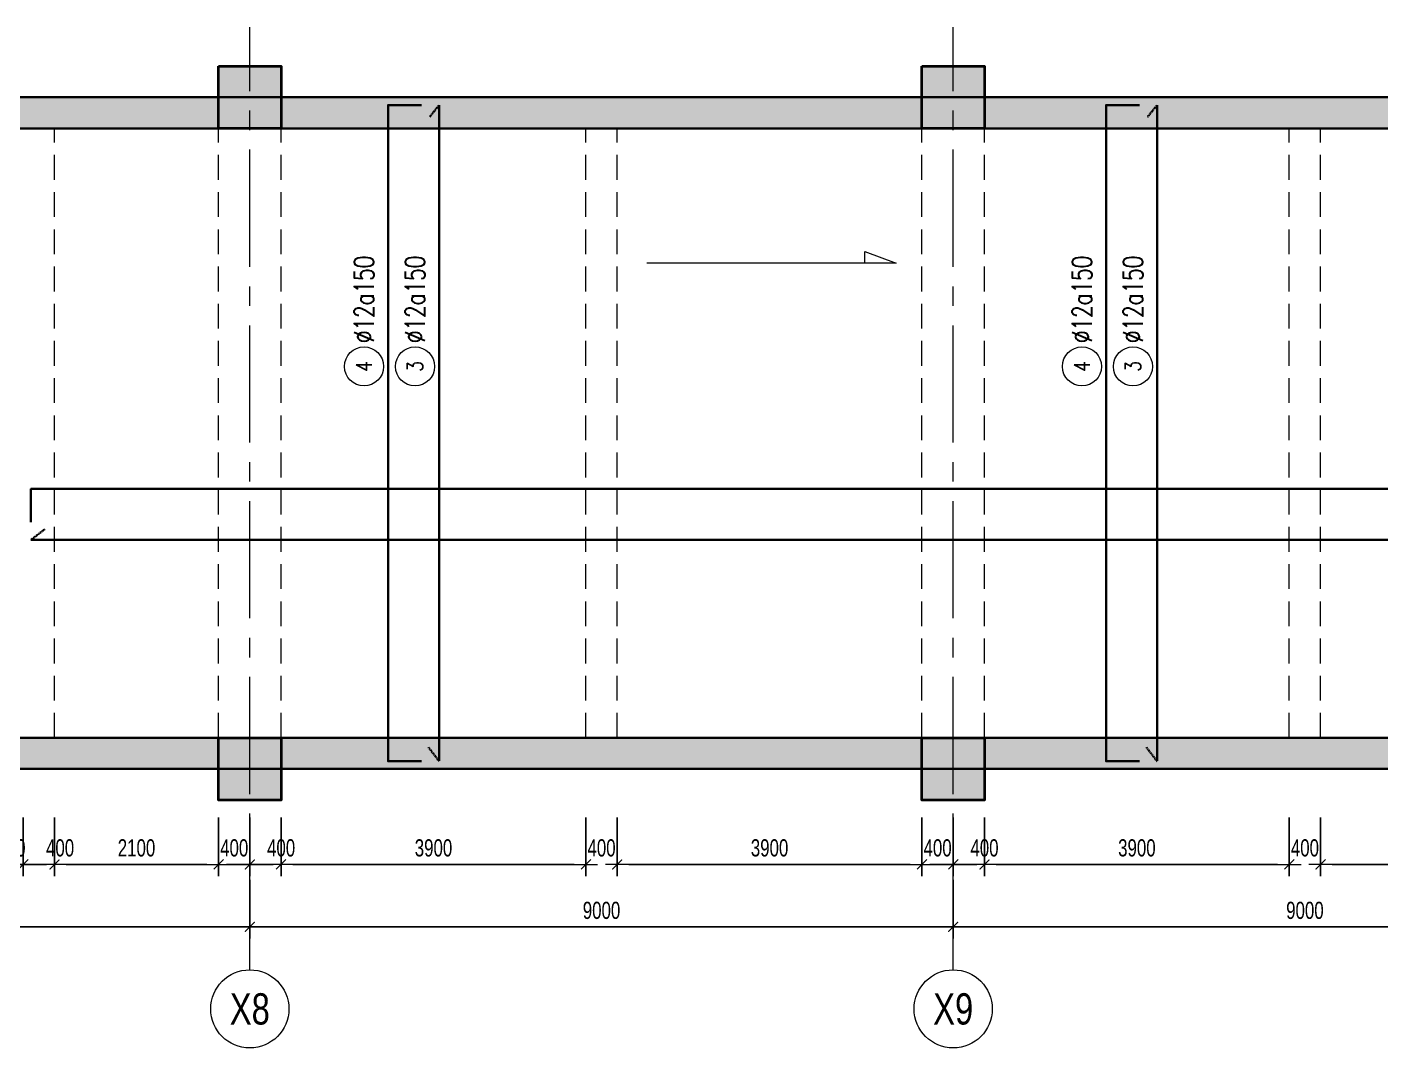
# Model space of a CAD drawing. Header units: millimetres. Extents: x -172050 to 1089997, y 452920 to 1051687.
# Drawn here: x 256976 to 274298, y 483161 to 496231 of the extents above; entities that cross this region are included whole.
import ezdxf
from ezdxf.enums import TextEntityAlignment as Align

# ---------------------------------------------------------------- set-up
doc = ezdxf.new("R2010")
doc.units = ezdxf.units.MM
doc.header["$MEASUREMENT"] = 0
for name, pattern in [('_DASH', [0.6, 0.4, -0.2]), ('CENTER2', [1.125, 0.75, -0.125, 0.125, -0.125]), ('HIDDEN2', [4.7625, 3.175, -1.5875]), ('POD_Grid$0$CENTER2', [1.125, 0.75, -0.125, 0.125, -0.125])]:
    doc.linetypes.add(name, pattern=pattern)
doc.layers.get('Defpoints').update_dxf_attribs({"color": 151, "lineweight": 9})
for name, color, linetype, lineweight in [('kata_thep - H', 4, 'Continuous', 35), ('NDC_S_ANNO', 7, 'Continuous', 20), ('NDC_S_AXIS', 5, 'CENTER2', 13), ('NDC_S_BEAM', 3, 'HIDDEN2', 20), ('NDC_S_DIM', 1, 'Continuous', 15), ('NDC_S_HATCH MATERIAL', 8, 'Continuous', 13), ('NDC_S_SYMBOL', 1, 'Continuous', 15), ('NDC_S_TEXT SYMBOL', 7, 'Continuous', 20), ('NDC_S_VN TEXT', 7, 'Continuous', 20), ('PD_B1F_Col$0$NDC_S-COLUMN', 4, 'Continuous', 40), ('PD_B1F_Col$0$NDC_S_HATCH COLUMN AND WALL', 251, 'Continuous', 13), ('POD_Grid$0$NDC_S_AXIS', 5, 'POD_Grid$0$CENTER2', 13), ('Ramp wall 2.1(B1)$0$NDC_S_WALL', 6, 'Continuous', 35)]:
    doc.layers.add(name, color=color, linetype=linetype, lineweight=lineweight)
doc.styles.add('NDC_ANNO', font='', dxfattribs={"width": 0.8})
doc.styles.add('NDC_DIM', font='', dxfattribs={"width": 0.75})
doc.styles.add('NDC_EN TXT', font='romans.shx', dxfattribs={"width": 0.8})
doc.styles.get('NDC_ANNO').set_extended_font_data('Dotum')
doc.styles.get('NDC_DIM').set_extended_font_data('Dotum')
doc.dimstyles.new('NDC_dim_100', dxfattribs={"dimscale": 100, "dimtxt": 2.2, "dimasz": 1.5, "dimexe": 1.5, "dimexo": 2.5, "dimgap": 1, "dimtad": 1, "dimdec": 0, "dimzin": 0, "dimdsep": 46, "dimtxsty": 'NDC_DIM', "dimblk": 'DIMMARK', "dimcen": 0.09, "dimdle": 1.2, "dimclrd": 1, "dimclre": 1, "dimclrt": 3, "dimadec": 0, "dimazin": 0, "dimtfac": 1, "dimtdec": 0, "dimtix": 1, "dimtofl": 0, "dimtmove": 0, "dimatfit": 3, "dimfxl": 6, "dimfxlon": 1, "dimtolj": 1, "dimtzin": 0, "dimarcsym": 0})

# ---------------------------------------------------------------- blocks, each defined once
blk = doc.blocks.new('PD_B1F_Col$0$cot')
at = {"layer": 'PD_B1F_Col$0$NDC_S_HATCH COLUMN AND WALL', "ltscale": 0.005}
h = blk.add_hatch(color=256, dxfattribs=at)
h.dxf.hatch_style = 1
h.paths.add_polyline_path([(-0.5, 0.5), (0.5, 0.5), (0.5, -0.5), (-0.5, -0.5)])
at = {"layer": 'PD_B1F_Col$0$NDC_S-COLUMN', "ltscale": 0.005}
blk.add_lwpolyline([(-0.5, 0.5), (0.5, 0.5), (0.5, -0.5), (-0.5, -0.5)], close=True, dxfattribs=at)
blk = doc.blocks.new('ramp5-2')
at = {"layer": 'NDC_S_HATCH MATERIAL'}
h = blk.add_hatch(dxfattribs=at)
h.set_pattern_fill('BT-01', color=252, scale=30, style=0, pattern_type=2)
h.set_pattern_definition([(50, (-906343.9, 141013.11), (215.178055, -18.82564), [22.5, -247.5]), (355, (-906343.9, 141013.1), (-41.6254, 225.65764), [18, -198]), (100.4514, (-906325.97, 141011.54), (173.552815, 206.831863), [19.122057, -210.342634]), (46.1842, (-906343.9, 141073.1), (320.172315, -49.655704), [33.75, -371.25]), (96.6356, (-906317.22, 141068.97), (280.39881, 292.23536), [28.68309, -315.5139]), (351.1842, (-906343.9, 141073.1), (280.39858, 292.23558), [27, -297]), (21, (-906313.9, 141058.11), (179.072116, -120.785667), [22.5, -247.5]), (326, (-906313.9, 141058.1), (72.9946, 217.545014), [18, -198]), (71.4514, (-906298.98, 141048.05), (252.06679, 96.75915), [19.122057, -210.342634]), (37.5, (-906343.9, 141013.11), (3.6479566, 99.868156), [0, -195.6, 0, -201, 0, -198.75]), (7.5, (-906343.9, 141013.11), (78.920861, 118.323514), [0, -114.6, 0, -191.1, 0, -75.75]), (327.5, (-906410.8, 141013.11), (160.146731, -6.7664615), [0, -75, 0, -234, 0, -310.5]), (317.5, (-906440.8, 141013.11), (174.95585, 30.031495), [0, -97.5, 0, -155.4, 0, -220.5]), (45, (-906343.9, 141013.11), (-90.156115, 90.156115), []), (45, (-906343.9, 141049.86), (-90.156115, 90.156115), [])])
h.paths.add_polyline_path([(800, 8600), (34300, 8600), (34300, 9000), (800, 9000)])
h = blk.add_hatch(dxfattribs=at)
h.set_pattern_fill('BT-01', color=252, scale=30, style=0, pattern_type=2)
h.set_pattern_definition([(50, (-906343.9, 132813.11), (215.178055, -18.82564), [22.5, -247.5]), (355, (-906343.9, 132813.1), (-41.6254, 225.65764), [18, -198]), (100.4514, (-906325.97, 132811.54), (173.552815, 206.831863), [19.122057, -210.342634]), (46.1842, (-906343.9, 132873.1), (320.172315, -49.655704), [33.75, -371.25]), (96.6356, (-906317.22, 132868.97), (280.39881, 292.23536), [28.68309, -315.5139]), (351.1842, (-906343.9, 132873.1), (280.39858, 292.23558), [27, -297]), (21, (-906313.9, 132858.11), (179.072116, -120.785667), [22.5, -247.5]), (326, (-906313.9, 132858.1), (72.9946, 217.545014), [18, -198]), (71.4514, (-906298.98, 132848.05), (252.06679, 96.75915), [19.122057, -210.342634]), (37.5, (-906343.9, 132813.11), (3.6479566, 99.868156), [0, -195.6, 0, -201, 0, -198.75]), (7.5, (-906343.9, 132813.11), (78.920861, 118.323514), [0, -114.6, 0, -191.1, 0, -75.75]), (327.5, (-906410.8, 132813.11), (160.146731, -6.7664615), [0, -75, 0, -234, 0, -310.5]), (317.5, (-906440.8, 132813.11), (174.95585, 30.031495), [0, -97.5, 0, -155.4, 0, -220.5]), (45, (-906343.9, 132813.11), (-90.156115, 90.156115), []), (45, (-906343.9, 132849.86), (-90.156115, 90.156115), [])])
h.paths.add_polyline_path([(800, 400), (34300, 400), (34300, 800), (800, 800)])
at = {"layer": 'NDC_S_BEAM', "ltscale": 100}
for p, q in [((6900, 800), (6900, 8600)), ((9000, 800), (9000, 8600)), ((9800, 800), (9800, 8600)), ((13700, 800), (13700, 8600)), ((14100, 800), (14100, 8600)), ((18000, 800), (18000, 8600)), ((18800, 800), (18800, 8600)), ((22700, 800), (22700, 8600)), ((23100, 800), (23100, 8600))]:
    blk.add_line(p, q, dxfattribs=at)
at = {"layer": 'POD_Grid$0$NDC_S_AXIS', "ltscale": 2000}
for p, q in [((9400, -2171), (9400, 9899)), ((18400, -2171), (18400, 9899)), ((-2518, 9000), (37964, 9000)), ((-2518, 400), (37964, 400))]:
    blk.add_line(p, q, dxfattribs=at)
at = {"layer": 'Ramp wall 2.1(B1)$0$NDC_S_WALL', "ltscale": 200}
for points in [[(800, 9000), (34300, 9000), (34300, 8600), (800, 8600)], [(34300, 800), (800, 800), (800, 400), (34300, 400)]]:
    blk.add_lwpolyline(points, close=True, dxfattribs=at)
at = {"xscale": 800, "yscale": 800}
for p in [(9400, 9000), (18400, 9000), (9400, 400), (18400, 400)]:
    blk.add_blockref('PD_B1F_Col$0$cot', p, dxfattribs=at)
blk = doc.blocks.new('DIMMARK')
at = {"layer": 'NDC_S_DIM', "color": 1}
blk.add_line((-1.5, 0), (1, 0), dxfattribs=at)
at = {"layer": 'NDC_S_DIM', "color": 2, "const_width": 0.1}
blk.add_lwpolyline([(-0.42, -0.42), (0.42, 0.42)], dxfattribs=at)
blk = doc.blocks.new('*D519')
at = {"layer": 'Defpoints', "color": 0, "transparency": 16777216}
for p in [(256626, 487632), (256926, 487632), (256926, 485511)]:
    blk.add_point(p, dxfattribs=at)
at = {"layer": 'NDC_S_DIM', "color": 1, "lineweight": -2, "transparency": 16777216}
for p, q in [((256626, 486111), (256626, 485361)), ((256926, 486111), (256926, 485361)), ((256476, 485511), (256326, 485511)), ((257076, 485511), (257226, 485511))]:
    blk.add_line(p, q, dxfattribs=at)
at = {"layer": 'NDC_S_DIM', "color": 1, "lineweight": -2, "transparency": 16777216, "xscale": 150, "yscale": 150, "zscale": 150}
blk.add_blockref('DIMMARK', (256626, 485511), dxfattribs=at)
at = {"layer": 'NDC_S_DIM', "color": 1, "lineweight": -2, "transparency": 16777216, "xscale": 150, "yscale": 150, "zscale": 150, "rotation": 180}
blk.add_blockref('DIMMARK', (256926, 485511), dxfattribs=at)
at = {"layer": 'NDC_S_DIM', "color": 3, "transparency": 16777216, "insert": (256776, 485721), "char_height": 220, "attachment_point": 5, "style": 'NDC_DIM'}
blk.add_mtext('\\A1;300', dxfattribs=at)
blk = doc.blocks.new('*D520')
at = {"layer": 'Defpoints', "color": 0, "transparency": 16777216}
for p in [(256926, 487632), (257326, 487632), (257326, 485511)]:
    blk.add_point(p, dxfattribs=at)
at = {"layer": 'NDC_S_DIM', "color": 1, "lineweight": -2, "transparency": 16777216}
for p, q in [((256926, 486111), (256926, 485361)), ((257326, 486111), (257326, 485361)), ((256776, 485511), (256626, 485511)), ((257476, 485511), (257626, 485511))]:
    blk.add_line(p, q, dxfattribs=at)
at = {"layer": 'NDC_S_DIM', "color": 1, "lineweight": -2, "transparency": 16777216, "xscale": 150, "yscale": 150, "zscale": 150}
blk.add_blockref('DIMMARK', (256926, 485511), dxfattribs=at)
at = {"layer": 'NDC_S_DIM', "color": 1, "lineweight": -2, "transparency": 16777216, "xscale": 150, "yscale": 150, "zscale": 150, "rotation": 180}
blk.add_blockref('DIMMARK', (257326, 485511), dxfattribs=at)
at = {"layer": 'NDC_S_DIM', "color": 3, "transparency": 16777216, "insert": (257398, 485721), "char_height": 220, "attachment_point": 5, "style": 'NDC_DIM'}
blk.add_mtext('\\A1;400', dxfattribs=at)
blk = doc.blocks.new('*D521')
at = {"layer": 'Defpoints', "color": 0, "transparency": 16777216}
for p in [(257326, 487632), (259426, 487132), (259426, 485511)]:
    blk.add_point(p, dxfattribs=at)
at = {"layer": 'NDC_S_DIM', "color": 1, "lineweight": -2, "transparency": 16777216}
for p, q in [((257326, 486111), (257326, 485361)), ((259426, 486111), (259426, 485361)), ((257476, 485511), (259276, 485511))]:
    blk.add_line(p, q, dxfattribs=at)
at = {"layer": 'NDC_S_DIM', "color": 1, "lineweight": -2, "transparency": 16777216, "xscale": 150, "yscale": 150, "zscale": 150, "rotation": 180}
blk.add_blockref('DIMMARK', (257326, 485511), dxfattribs=at)
at = {"layer": 'NDC_S_DIM', "color": 1, "lineweight": -2, "transparency": 16777216, "xscale": 150, "yscale": 150, "zscale": 150}
blk.add_blockref('DIMMARK', (259426, 485511), dxfattribs=at)
at = {"layer": 'NDC_S_DIM', "color": 3, "transparency": 16777216, "insert": (258376, 485721), "char_height": 220, "attachment_point": 5, "style": 'NDC_DIM'}
blk.add_mtext('\\A1;2100', dxfattribs=at)
blk = doc.blocks.new('*D522')
at = {"layer": 'Defpoints', "color": 0, "transparency": 16777216}
for p in [(259826, 487632), (259426, 487132), (259826, 485511)]:
    blk.add_point(p, dxfattribs=at)
at = {"layer": 'NDC_S_DIM', "color": 1, "lineweight": -2, "transparency": 16777216}
for p, q in [((259426, 486111), (259426, 485361)), ((259826, 486111), (259826, 485361)), ((259276, 485511), (259126, 485511)), ((259976, 485511), (260126, 485511))]:
    blk.add_line(p, q, dxfattribs=at)
at = {"layer": 'NDC_S_DIM', "color": 1, "lineweight": -2, "transparency": 16777216, "xscale": 150, "yscale": 150, "zscale": 150}
blk.add_blockref('DIMMARK', (259426, 485511), dxfattribs=at)
at = {"layer": 'NDC_S_DIM', "color": 1, "lineweight": -2, "transparency": 16777216, "xscale": 150, "yscale": 150, "zscale": 150, "rotation": 180}
blk.add_blockref('DIMMARK', (259826, 485511), dxfattribs=at)
at = {"layer": 'NDC_S_DIM', "color": 3, "transparency": 16777216, "insert": (259626, 485721), "char_height": 220, "attachment_point": 5, "style": 'NDC_DIM'}
blk.add_mtext('\\A1;400', dxfattribs=at)
blk = doc.blocks.new('*D523')
at = {"layer": 'Defpoints', "color": 0, "transparency": 16777216}
for p in [(259826, 487632), (260226, 487132), (260226, 485511)]:
    blk.add_point(p, dxfattribs=at)
at = {"layer": 'NDC_S_DIM', "color": 1, "lineweight": -2, "transparency": 16777216}
for p, q in [((259826, 486111), (259826, 485361)), ((260226, 486111), (260226, 485361)), ((259676, 485511), (259526, 485511)), ((260376, 485511), (260526, 485511))]:
    blk.add_line(p, q, dxfattribs=at)
at = {"layer": 'NDC_S_DIM', "color": 1, "lineweight": -2, "transparency": 16777216, "xscale": 150, "yscale": 150, "zscale": 150}
blk.add_blockref('DIMMARK', (259826, 485511), dxfattribs=at)
at = {"layer": 'NDC_S_DIM', "color": 1, "lineweight": -2, "transparency": 16777216, "xscale": 150, "yscale": 150, "zscale": 150, "rotation": 180}
blk.add_blockref('DIMMARK', (260226, 485511), dxfattribs=at)
at = {"layer": 'NDC_S_DIM', "color": 3, "transparency": 16777216, "insert": (260226, 485721), "char_height": 220, "attachment_point": 5, "style": 'NDC_DIM'}
blk.add_mtext('\\A1;400', dxfattribs=at)
blk = doc.blocks.new('*D524')
at = {"layer": 'Defpoints', "color": 0, "transparency": 16777216}
for p in [(264126, 487632), (260226, 487132), (264126, 485511)]:
    blk.add_point(p, dxfattribs=at)
at = {"layer": 'NDC_S_DIM', "color": 1, "lineweight": -2, "transparency": 16777216}
for p, q in [((260226, 486111), (260226, 485361)), ((264126, 486111), (264126, 485361)), ((260376, 485511), (263976, 485511))]:
    blk.add_line(p, q, dxfattribs=at)
at = {"layer": 'NDC_S_DIM', "color": 1, "lineweight": -2, "transparency": 16777216, "xscale": 150, "yscale": 150, "zscale": 150, "rotation": 180}
blk.add_blockref('DIMMARK', (260226, 485511), dxfattribs=at)
at = {"layer": 'NDC_S_DIM', "color": 1, "lineweight": -2, "transparency": 16777216, "xscale": 150, "yscale": 150, "zscale": 150}
blk.add_blockref('DIMMARK', (264126, 485511), dxfattribs=at)
at = {"layer": 'NDC_S_DIM', "color": 3, "transparency": 16777216, "insert": (262176, 485721), "char_height": 220, "attachment_point": 5, "style": 'NDC_DIM'}
blk.add_mtext('\\A1;3900', dxfattribs=at)
blk = doc.blocks.new('*D525')
at = {"layer": 'Defpoints', "color": 0, "transparency": 16777216}
for p in [(264126, 487632), (264526, 487632), (264526, 485511)]:
    blk.add_point(p, dxfattribs=at)
at = {"layer": 'NDC_S_DIM', "color": 1, "lineweight": -2, "transparency": 16777216}
for p, q in [((264126, 486111), (264126, 485361)), ((264526, 486111), (264526, 485361)), ((263976, 485511), (263826, 485511)), ((264676, 485511), (264826, 485511))]:
    blk.add_line(p, q, dxfattribs=at)
at = {"layer": 'NDC_S_DIM', "color": 1, "lineweight": -2, "transparency": 16777216, "xscale": 150, "yscale": 150, "zscale": 150}
blk.add_blockref('DIMMARK', (264126, 485511), dxfattribs=at)
at = {"layer": 'NDC_S_DIM', "color": 1, "lineweight": -2, "transparency": 16777216, "xscale": 150, "yscale": 150, "zscale": 150, "rotation": 180}
blk.add_blockref('DIMMARK', (264526, 485511), dxfattribs=at)
at = {"layer": 'NDC_S_DIM', "color": 3, "transparency": 16777216, "insert": (264326, 485721), "char_height": 220, "attachment_point": 5, "style": 'NDC_DIM'}
blk.add_mtext('\\A1;400', dxfattribs=at)
blk = doc.blocks.new('*D526')
at = {"layer": 'Defpoints', "color": 0, "transparency": 16777216}
for p in [(264526, 487632), (268426, 487132), (268426, 485511)]:
    blk.add_point(p, dxfattribs=at)
at = {"layer": 'NDC_S_DIM', "color": 1, "lineweight": -2, "transparency": 16777216}
for p, q in [((264526, 486111), (264526, 485361)), ((268426, 486111), (268426, 485361)), ((264676, 485511), (268276, 485511))]:
    blk.add_line(p, q, dxfattribs=at)
at = {"layer": 'NDC_S_DIM', "color": 1, "lineweight": -2, "transparency": 16777216, "xscale": 150, "yscale": 150, "zscale": 150, "rotation": 180}
blk.add_blockref('DIMMARK', (264526, 485511), dxfattribs=at)
at = {"layer": 'NDC_S_DIM', "color": 1, "lineweight": -2, "transparency": 16777216, "xscale": 150, "yscale": 150, "zscale": 150}
blk.add_blockref('DIMMARK', (268426, 485511), dxfattribs=at)
at = {"layer": 'NDC_S_DIM', "color": 3, "transparency": 16777216, "insert": (266476, 485721), "char_height": 220, "attachment_point": 5, "style": 'NDC_DIM'}
blk.add_mtext('\\A1;3900', dxfattribs=at)
blk = doc.blocks.new('*D527')
at = {"layer": 'Defpoints', "color": 0, "transparency": 16777216}
for p in [(268426, 487132), (268826, 487232), (268826, 485511)]:
    blk.add_point(p, dxfattribs=at)
at = {"layer": 'NDC_S_DIM', "color": 1, "lineweight": -2, "transparency": 16777216}
for p, q in [((268426, 486111), (268426, 485361)), ((268826, 486111), (268826, 485361)), ((268276, 485511), (268126, 485511)), ((268976, 485511), (269126, 485511))]:
    blk.add_line(p, q, dxfattribs=at)
at = {"layer": 'NDC_S_DIM', "color": 1, "lineweight": -2, "transparency": 16777216, "xscale": 150, "yscale": 150, "zscale": 150}
blk.add_blockref('DIMMARK', (268426, 485511), dxfattribs=at)
at = {"layer": 'NDC_S_DIM', "color": 1, "lineweight": -2, "transparency": 16777216, "xscale": 150, "yscale": 150, "zscale": 150, "rotation": 180}
blk.add_blockref('DIMMARK', (268826, 485511), dxfattribs=at)
at = {"layer": 'NDC_S_DIM', "color": 3, "transparency": 16777216, "insert": (268626, 485721), "char_height": 220, "attachment_point": 5, "style": 'NDC_DIM'}
blk.add_mtext('\\A1;400', dxfattribs=at)
blk = doc.blocks.new('*D528')
at = {"layer": 'Defpoints', "color": 0, "transparency": 16777216}
for p in [(268826, 487232), (269226, 487132), (269226, 485511)]:
    blk.add_point(p, dxfattribs=at)
at = {"layer": 'NDC_S_DIM', "color": 1, "lineweight": -2, "transparency": 16777216}
for p, q in [((268826, 486111), (268826, 485361)), ((269226, 486111), (269226, 485361)), ((268676, 485511), (268526, 485511)), ((269376, 485511), (269526, 485511))]:
    blk.add_line(p, q, dxfattribs=at)
at = {"layer": 'NDC_S_DIM', "color": 1, "lineweight": -2, "transparency": 16777216, "xscale": 150, "yscale": 150, "zscale": 150}
blk.add_blockref('DIMMARK', (268826, 485511), dxfattribs=at)
at = {"layer": 'NDC_S_DIM', "color": 1, "lineweight": -2, "transparency": 16777216, "xscale": 150, "yscale": 150, "zscale": 150, "rotation": 180}
blk.add_blockref('DIMMARK', (269226, 485511), dxfattribs=at)
at = {"layer": 'NDC_S_DIM', "color": 3, "transparency": 16777216, "insert": (269226, 485721), "char_height": 220, "attachment_point": 5, "style": 'NDC_DIM'}
blk.add_mtext('\\A1;400', dxfattribs=at)
blk = doc.blocks.new('*D529')
at = {"layer": 'Defpoints', "color": 0, "transparency": 16777216}
for p in [(273126, 487632), (269226, 487132), (273126, 485511)]:
    blk.add_point(p, dxfattribs=at)
at = {"layer": 'NDC_S_DIM', "color": 1, "lineweight": -2, "transparency": 16777216}
for p, q in [((269226, 486111), (269226, 485361)), ((273126, 486111), (273126, 485361)), ((269376, 485511), (272976, 485511))]:
    blk.add_line(p, q, dxfattribs=at)
at = {"layer": 'NDC_S_DIM', "color": 1, "lineweight": -2, "transparency": 16777216, "xscale": 150, "yscale": 150, "zscale": 150, "rotation": 180}
blk.add_blockref('DIMMARK', (269226, 485511), dxfattribs=at)
at = {"layer": 'NDC_S_DIM', "color": 1, "lineweight": -2, "transparency": 16777216, "xscale": 150, "yscale": 150, "zscale": 150}
blk.add_blockref('DIMMARK', (273126, 485511), dxfattribs=at)
at = {"layer": 'NDC_S_DIM', "color": 3, "transparency": 16777216, "insert": (271176, 485721), "char_height": 220, "attachment_point": 5, "style": 'NDC_DIM'}
blk.add_mtext('\\A1;3900', dxfattribs=at)
blk = doc.blocks.new('*D530')
at = {"layer": 'Defpoints', "color": 0, "transparency": 16777216}
for p in [(273126, 487632), (273526, 487632), (273526, 485511)]:
    blk.add_point(p, dxfattribs=at)
at = {"layer": 'NDC_S_DIM', "color": 1, "lineweight": -2, "transparency": 16777216}
for p, q in [((273126, 486111), (273126, 485361)), ((273526, 486111), (273526, 485361)), ((272976, 485511), (272826, 485511)), ((273676, 485511), (273826, 485511))]:
    blk.add_line(p, q, dxfattribs=at)
at = {"layer": 'NDC_S_DIM', "color": 1, "lineweight": -2, "transparency": 16777216, "xscale": 150, "yscale": 150, "zscale": 150}
blk.add_blockref('DIMMARK', (273126, 485511), dxfattribs=at)
at = {"layer": 'NDC_S_DIM', "color": 1, "lineweight": -2, "transparency": 16777216, "xscale": 150, "yscale": 150, "zscale": 150, "rotation": 180}
blk.add_blockref('DIMMARK', (273526, 485511), dxfattribs=at)
at = {"layer": 'NDC_S_DIM', "color": 3, "transparency": 16777216, "insert": (273326, 485721), "char_height": 220, "attachment_point": 5, "style": 'NDC_DIM'}
blk.add_mtext('\\A1;400', dxfattribs=at)
blk = doc.blocks.new('*D531')
at = {"layer": 'Defpoints', "color": 0, "transparency": 16777216}
for p in [(273526, 487632), (277426, 487132), (277426, 485511)]:
    blk.add_point(p, dxfattribs=at)
at = {"layer": 'NDC_S_DIM', "color": 1, "lineweight": -2, "transparency": 16777216}
for p, q in [((273526, 486111), (273526, 485361)), ((277426, 486111), (277426, 485361)), ((273676, 485511), (277276, 485511))]:
    blk.add_line(p, q, dxfattribs=at)
at = {"layer": 'NDC_S_DIM', "color": 1, "lineweight": -2, "transparency": 16777216, "xscale": 150, "yscale": 150, "zscale": 150, "rotation": 180}
blk.add_blockref('DIMMARK', (273526, 485511), dxfattribs=at)
at = {"layer": 'NDC_S_DIM', "color": 1, "lineweight": -2, "transparency": 16777216, "xscale": 150, "yscale": 150, "zscale": 150}
blk.add_blockref('DIMMARK', (277426, 485511), dxfattribs=at)
at = {"layer": 'NDC_S_DIM', "color": 3, "transparency": 16777216, "insert": (275476, 485721), "char_height": 220, "attachment_point": 5, "style": 'NDC_DIM'}
blk.add_mtext('\\A1;3900', dxfattribs=at)
blk = doc.blocks.new('*D539')
at = {"layer": 'Defpoints', "color": 0, "transparency": 16777216}
for p in [(250826, 487132), (259826, 487132), (259826, 484711)]:
    blk.add_point(p, dxfattribs=at)
at = {"layer": 'NDC_S_DIM', "color": 1, "lineweight": -2, "transparency": 16777216}
for p, q in [((250826, 485311), (250826, 484561)), ((259826, 485311), (259826, 484561)), ((250976, 484711), (259676, 484711))]:
    blk.add_line(p, q, dxfattribs=at)
at = {"layer": 'NDC_S_DIM', "color": 1, "lineweight": -2, "transparency": 16777216, "xscale": 150, "yscale": 150, "zscale": 150, "rotation": 180}
blk.add_blockref('DIMMARK', (250826, 484711), dxfattribs=at)
at = {"layer": 'NDC_S_DIM', "color": 1, "lineweight": -2, "transparency": 16777216, "xscale": 150, "yscale": 150, "zscale": 150}
blk.add_blockref('DIMMARK', (259826, 484711), dxfattribs=at)
at = {"layer": 'NDC_S_DIM', "color": 3, "transparency": 16777216, "insert": (255326, 484921), "char_height": 220, "attachment_point": 5, "style": 'NDC_DIM'}
blk.add_mtext('\\A1;9000', dxfattribs=at)
blk = doc.blocks.new('*D540')
at = {"layer": 'Defpoints', "color": 0, "transparency": 16777216}
for p in [(259826, 487132), (268826, 487232), (268826, 484711)]:
    blk.add_point(p, dxfattribs=at)
at = {"layer": 'NDC_S_DIM', "color": 1, "lineweight": -2, "transparency": 16777216}
for p, q in [((259826, 485311), (259826, 484561)), ((268826, 485311), (268826, 484561)), ((259976, 484711), (268676, 484711))]:
    blk.add_line(p, q, dxfattribs=at)
at = {"layer": 'NDC_S_DIM', "color": 1, "lineweight": -2, "transparency": 16777216, "xscale": 150, "yscale": 150, "zscale": 150, "rotation": 180}
blk.add_blockref('DIMMARK', (259826, 484711), dxfattribs=at)
at = {"layer": 'NDC_S_DIM', "color": 1, "lineweight": -2, "transparency": 16777216, "xscale": 150, "yscale": 150, "zscale": 150}
blk.add_blockref('DIMMARK', (268826, 484711), dxfattribs=at)
at = {"layer": 'NDC_S_DIM', "color": 3, "transparency": 16777216, "insert": (264326, 484921), "char_height": 220, "attachment_point": 5, "style": 'NDC_DIM'}
blk.add_mtext('\\A1;9000', dxfattribs=at)
blk = doc.blocks.new('*D541')
at = {"layer": 'Defpoints', "color": 0, "transparency": 16777216}
for p in [(277826, 487632), (268826, 487232), (277826, 484711)]:
    blk.add_point(p, dxfattribs=at)
at = {"layer": 'NDC_S_DIM', "color": 1, "lineweight": -2, "transparency": 16777216}
for p, q in [((268826, 485311), (268826, 484561)), ((277826, 485311), (277826, 484561)), ((268976, 484711), (277676, 484711))]:
    blk.add_line(p, q, dxfattribs=at)
at = {"layer": 'NDC_S_DIM', "color": 1, "lineweight": -2, "transparency": 16777216, "xscale": 150, "yscale": 150, "zscale": 150, "rotation": 180}
blk.add_blockref('DIMMARK', (268826, 484711), dxfattribs=at)
at = {"layer": 'NDC_S_DIM', "color": 1, "lineweight": -2, "transparency": 16777216, "xscale": 150, "yscale": 150, "zscale": 150}
blk.add_blockref('DIMMARK', (277826, 484711), dxfattribs=at)
at = {"layer": 'NDC_S_DIM', "color": 3, "transparency": 16777216, "insert": (273326, 484921), "char_height": 220, "attachment_point": 5, "style": 'NDC_DIM'}
blk.add_mtext('\\A1;9000', dxfattribs=at)
blk = doc.blocks.new('*U165')
at = {"layer": 'NDC_S_SYMBOL'}
blk.add_line((0, 5), (0, 9), dxfattribs=at)
blk.add_circle((0, 0), 5, dxfattribs=at)
at = {"layer": 'NDC_S_TEXT SYMBOL', "color": 7, "style": 'NDC_ANNO', "width": 0.8}
blk.add_attdef('GRID', text='', height=4, dxfattribs=at).set_placement((0, 0), align=Align.MIDDLE)
blk = doc.blocks.new('*U222')
blk.add_circle((-2.5, 0), 2.5)
at = {"layer": 'NDC_S_VN TEXT', "color": 7, "style": 'NDC_EN TXT', "width": 0.8}
blk.add_attdef('SH2', text='', height=2, dxfattribs=at).set_placement((-2.5, 0), align=Align.MIDDLE)
at = {"layer": 'NDC_S_VN TEXT', "color": 3, "style": 'NDC_EN TXT', "width": 0.75}
blk.add_attdef('DKKC1', (0.5, -1.25), '', height=2.5, dxfattribs=at)

msp = doc.modelspace()

# ---------------------------------------------------------------- linework, layer by layer
at = {"layer": 'kata_thep - H', "color": 4}
for points in [[(262023.6, 486832.3), (261595.3, 486832.3), (261595.3, 495231.8), (262023.6, 495231.8)], [(271209.5, 486832.3), (270781.3, 486832.3), (270781.3, 495231.8), (271209.5, 495231.8)], [(257025.6, 489890.3), (257025.6, 490318.6), (280325.6, 490318.6), (280325.6, 489890.3)]]:
    msp.add_lwpolyline(points, dxfattribs=at)
at = {"layer": 'kata_thep - H', "color": 4, "linetype": '_DASH', "ltscale": 20}
for points in [[(262127.6, 495081.3), (262247.9, 495231.8), (262247.9, 486832.3), (262110.6, 487010.2)], [(271313.6, 495081.3), (271433.9, 495231.8), (271433.9, 486832.3), (271296.6, 487010.2)], [(280175.1, 489786.2), (280325.6, 489666), (257025.6, 489666), (257203.5, 489803.3)]]:
    msp.add_lwpolyline(points, dxfattribs=at)
at = {"layer": 'NDC_S_ANNO'}
msp.add_lwpolyline([(267696.5, 493207), (267696.5, 493357), (268096.5, 493207), (264905.3, 493207)], dxfattribs=at)

# ---------------------------------------------------------------- block references
at = {"layer": 'NDC_S_AXIS', "xscale": 100, "yscale": 100, "zscale": 100}
for p, values in [((259825.6, 483660.9), {'GRID': 'X8'}), ((268825.6, 483660.9), {'GRID': 'X9'})]:
    msp.add_blockref('*U165', p, dxfattribs=at).add_auto_attribs(values)
at = {"layer": 'NDC_S_DIM'}
msp.add_blockref('ramp5-2', (250425.6, 486332.3), dxfattribs=at)
at = {"layer": 'NDC_S_VN TEXT', "xscale": 100, "yscale": 100, "zscale": 100, "rotation": 90}
for p, values in [((261287, 492136), {'SH2': '4', 'DKKC1': '%%C12a150'}), ((261939.6, 492136), {'SH2': '3', 'DKKC1': '%%C12a150'}), ((270472.9, 492136), {'SH2': '4', 'DKKC1': '%%C12a150'}), ((271125.6, 492136), {'SH2': '3', 'DKKC1': '%%C12a150'})]:
    msp.add_blockref('*U222', p, dxfattribs=at).add_auto_attribs(values)

# ---------------------------------------------------------------- dimensions: what is measured, and where the dimension line sits
at = {"layer": 'NDC_S_DIM'}
for base, p1, p2, picture, middle in [((256925.6, 485510.9), (256625.6, 487632.3), (256925.6, 487632.3), '*D519', (256775.6, 485721.1)), ((259425.6, 485510.9), (257325.6, 487632.3), (259425.6, 487132.3), '*D521', (258375.6, 485721.1)), ((259825.6, 485510.9), (259425.6, 487132.3), (259825.6, 487632.3), '*D522', (259625.6, 485721.1)), ((264125.6, 485510.9), (260225.6, 487132.3), (264125.6, 487632.3), '*D524', (262175.6, 485721.1)), ((264525.6, 485510.9), (264125.6, 487632.3), (264525.6, 487632.3), '*D525', (264325.6, 485721.1)), ((268425.6, 485510.9), (264525.6, 487632.3), (268425.6, 487132.3), '*D526', (266475.6, 485721.1)), ((277825.6, 484710.9), (268825.6, 487232.3), (277825.6, 487632.3), '*D541', (273325.6, 484921.1)), ((273125.6, 485510.9), (269225.6, 487132.3), (273125.6, 487632.3), '*D529', (271175.6, 485721.1)), ((273525.6, 485510.9), (273125.6, 487632.3), (273525.6, 487632.3), '*D530', (273325.6, 485721.1)), ((277425.6, 485510.9), (273525.6, 487632.3), (277425.6, 487132.3), '*D531', (275475.6, 485721.1)), ((268825.6, 484710.9), (259825.6, 487132.3), (268825.6, 487232.3), '*D540', (264325.6, 484921.1)), ((268825.6, 485510.9), (268425.6, 487132.3), (268825.6, 487232.3), '*D527', (268625.6, 485721.1))]:
    dim = msp.add_linear_dim(base=base, p1=p1, p2=p2, dimstyle='NDC_dim_100', override={"dimtmove": 1}, dxfattribs=at)
    dim.commit()
    dim.dimension.update_dxf_attribs({"geometry": picture, "text_midpoint": middle})
for base, p1, p2, picture, middle in [((257325.6, 485510.9), (256925.6, 487632.3), (257325.6, 487632.3), '*D520', (257398, 485510.9)), ((260225.6, 485510.9), (259825.6, 487632.3), (260225.6, 487132.3), '*D523', (260225.6, 485510.9)), ((269225.6, 485510.9), (268825.6, 487232.3), (269225.6, 487132.3), '*D528', (269225.6, 485510.9))]:
    dim = msp.add_linear_dim(base=base, p1=p1, p2=p2, dimstyle='NDC_dim_100', override={"dimtmove": 1}, dxfattribs=at)
    dim.commit()
    dim.dimension.update_dxf_attribs({"geometry": picture, "text_midpoint": middle, "dimtype": 160})
dim = msp.add_linear_dim(base=(259825.6, 484710.9), p1=(250825.6, 487132.3), p2=(259825.6, 487132.3), dimstyle='NDC_dim_100', dxfattribs=at)
dim.commit()
dim.dimension.update_dxf_attribs({"geometry": '*D539', "text_midpoint": (255325.6, 484921.1)})

doc.saveas('drawing.dxf')
